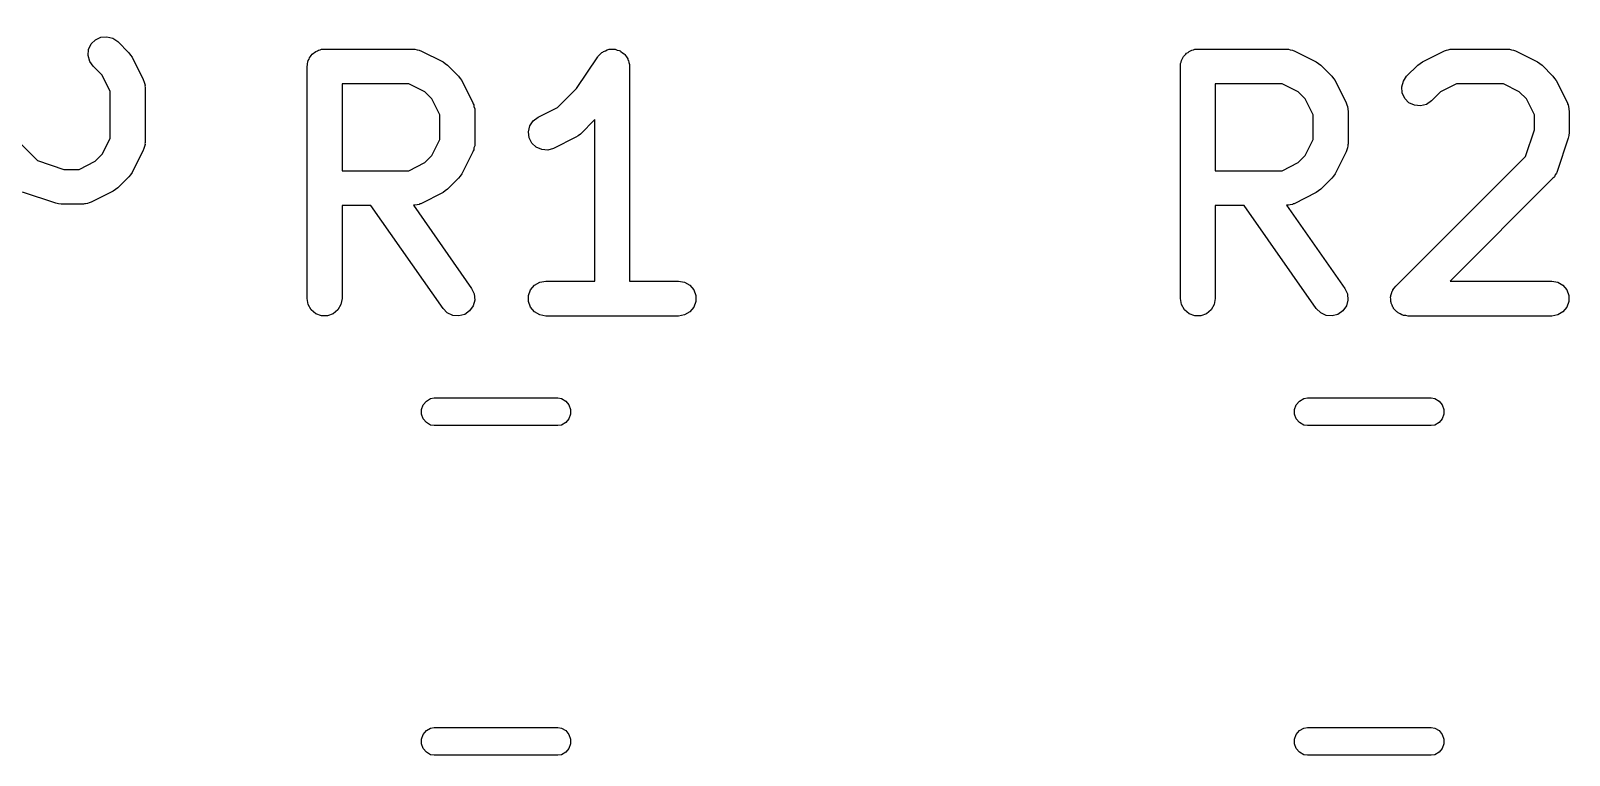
# Model space of a CAD drawing. Extents: x 92.1 to 192.1, y -135.1 to -45.9.
# Drawn here: x 104.93 to 111.55, y -120.56 to -117.44 of the extents above; entities that cross this region are included whole.
import ezdxf

# ---------------------------------------------------------------- set-up
doc = ezdxf.new("R2010")
doc.units = 0
doc.header["$MEASUREMENT"] = 0
doc.layers.add('BLACK', color=7, linetype='CONTINUOUS')

msp = doc.modelspace()

# ---------------------------------------------------------------- linework, layer by layer
at = {"layer": 'BLACK', "linetype": 'CONTINUOUS'}
for p, q in [((104.401, -117.435), (104.96, -117.994)), ((105.18, -117.516), (105.191, -117.492)), ((105.191, -117.492), (105.21, -117.474)), ((105.21, -117.474), (105.233, -117.463)), ((105.233, -117.463), (105.259, -117.461)), ((105.259, -117.461), (105.284, -117.467)), ((105.284, -117.467), (105.306, -117.482)), ((105.306, -117.482), (105.353, -117.53)), ((105.178, -117.542), (105.18, -117.516)), ((105.185, -117.567), (105.178, -117.542)), ((105.353, -117.53), (105.36, -117.54)), ((105.36, -117.54), (105.367, -117.549)), ((105.367, -117.549), (105.415, -117.645)), ((106.125, -117.563), (106.129, -117.557)), ((106.129, -117.557), (106.131, -117.551)), ((106.131, -117.551), (106.135, -117.546)), ((106.135, -117.546), (106.138, -117.541)), ((106.138, -117.541), (106.143, -117.536)), ((106.143, -117.536), (106.148, -117.531)), ((106.148, -117.531), (106.153, -117.528)), ((106.153, -117.528), (106.158, -117.524)), ((106.158, -117.524), (106.165, -117.522)), ((106.165, -117.522), (106.17, -117.518)), ((106.17, -117.518), (106.177, -117.517)), ((106.177, -117.517), (106.183, -117.515)), ((106.183, -117.515), (106.189, -117.515)), ((106.189, -117.515), (106.196, -117.514)), ((106.196, -117.514), (106.577, -117.514)), ((106.577, -117.514), (106.581, -117.515)), ((106.581, -117.515), (106.585, -117.514)), ((106.585, -117.514), (106.594, -117.517)), ((106.594, -117.517), (106.603, -117.518)), ((106.603, -117.518), (106.606, -117.52)), ((106.606, -117.52), (106.61, -117.522)), ((106.61, -117.522), (106.706, -117.569)), ((107.28, -117.684), (107.372, -117.547)), ((107.372, -117.547), (107.374, -117.544)), ((107.374, -117.544), (107.377, -117.541)), ((107.377, -117.541), (107.383, -117.535)), ((107.383, -117.535), (107.39, -117.528)), ((107.39, -117.528), (107.393, -117.527)), ((107.393, -117.527), (107.396, -117.524)), ((107.396, -117.524), (107.405, -117.521)), ((107.405, -117.521), (107.413, -117.517)), ((107.413, -117.517), (107.417, -117.516)), ((107.417, -117.516), (107.421, -117.515)), ((107.421, -117.515), (107.43, -117.515)), ((107.43, -117.515), (107.439, -117.514)), ((107.439, -117.514), (107.443, -117.515)), ((107.443, -117.515), (107.447, -117.515)), ((107.447, -117.515), (107.455, -117.518)), ((107.455, -117.518), (107.464, -117.52)), ((107.464, -117.52), (107.468, -117.522)), ((107.468, -117.522), (107.471, -117.524)), ((107.471, -117.524), (107.478, -117.53)), ((107.478, -117.53), (107.486, -117.535)), ((107.486, -117.535), (107.488, -117.538)), ((107.488, -117.538), (107.491, -117.541)), ((107.491, -117.541), (107.496, -117.548)), ((107.496, -117.548), (107.501, -117.556)), ((107.501, -117.556), (107.502, -117.56)), ((109.885, -117.563), (109.888, -117.557)), ((109.888, -117.557), (109.89, -117.551)), ((109.89, -117.551), (109.894, -117.546)), ((109.894, -117.546), (109.898, -117.541)), ((109.898, -117.541), (109.903, -117.536)), ((109.903, -117.536), (109.907, -117.531)), ((109.907, -117.531), (109.913, -117.528)), ((109.913, -117.528), (109.918, -117.524)), ((109.918, -117.524), (109.924, -117.522)), ((109.924, -117.522), (109.929, -117.518)), ((109.929, -117.518), (109.936, -117.517)), ((109.936, -117.517), (109.942, -117.515)), ((109.942, -117.515), (109.949, -117.515)), ((109.949, -117.515), (109.955, -117.514)), ((109.955, -117.514), (110.336, -117.514)), ((110.336, -117.514), (110.34, -117.515)), ((110.34, -117.515), (110.345, -117.514)), ((110.345, -117.514), (110.353, -117.517)), ((110.353, -117.517), (110.362, -117.518)), ((110.362, -117.518), (110.365, -117.52)), ((110.365, -117.52), (110.37, -117.522)), ((110.37, -117.522), (110.465, -117.569)), ((110.922, -117.569), (111.017, -117.522)), ((111.017, -117.522), (111.021, -117.52)), ((111.021, -117.52), (111.025, -117.518)), ((111.025, -117.518), (111.033, -117.517)), ((111.033, -117.517), (111.042, -117.514)), ((111.042, -117.514), (111.046, -117.515)), ((111.046, -117.515), (111.05, -117.514)), ((111.05, -117.514), (111.288, -117.514)), ((111.288, -117.514), (111.293, -117.515)), ((111.293, -117.515), (111.297, -117.514)), ((111.297, -117.514), (111.305, -117.517)), ((111.305, -117.517), (111.314, -117.518)), ((111.314, -117.518), (111.318, -117.52)), ((111.318, -117.52), (111.322, -117.522)), ((111.322, -117.522), (111.417, -117.569)), ((105.2, -117.588), (105.185, -117.567)), ((105.239, -117.627), (105.2, -117.588)), ((106.121, -117.589), (106.122, -117.582)), ((106.121, -118.589), (106.121, -117.589)), ((106.122, -117.576), (106.124, -117.57)), ((106.122, -117.582), (106.122, -117.576)), ((106.124, -117.57), (106.125, -117.563)), ((106.706, -117.569), (106.715, -117.576)), ((106.715, -117.576), (106.725, -117.583)), ((106.725, -117.583), (106.773, -117.631)), ((107.502, -117.56), (107.504, -117.563)), ((107.504, -117.563), (107.506, -117.572)), ((107.506, -117.572), (107.509, -117.581)), ((107.509, -117.581), (107.508, -117.585)), ((107.508, -117.585), (107.509, -117.589)), ((107.509, -117.589), (107.509, -118.514)), ((109.88, -117.589), (109.881, -117.582)), ((109.88, -118.589), (109.88, -117.589)), ((109.881, -117.576), (109.883, -117.57)), ((109.881, -117.582), (109.881, -117.576)), ((109.883, -117.57), (109.885, -117.563)), ((110.465, -117.569), (110.475, -117.576)), ((110.475, -117.576), (110.484, -117.583)), ((110.484, -117.583), (110.532, -117.631)), ((110.854, -117.631), (110.902, -117.583)), ((110.902, -117.583), (110.912, -117.576)), ((110.912, -117.576), (110.922, -117.569)), ((111.417, -117.569), (111.427, -117.576)), ((111.427, -117.576), (111.437, -117.583)), ((111.437, -117.583), (111.484, -117.631)), ((105.273, -117.696), (105.239, -117.627)), ((105.415, -117.645), (105.416, -117.649)), ((105.416, -117.649), (105.418, -117.652)), ((105.418, -117.652), (105.42, -117.661)), ((105.42, -117.661), (105.423, -117.67)), ((105.423, -117.67), (105.422, -117.674)), ((105.422, -117.674), (105.423, -117.678)), ((105.423, -117.678), (105.423, -117.916)), ((106.271, -117.664), (106.271, -118.038)), ((106.559, -117.664), (106.271, -117.664)), ((106.628, -117.698), (106.559, -117.664)), ((106.773, -117.631), (106.78, -117.641)), ((106.78, -117.641), (106.787, -117.65)), ((106.787, -117.65), (106.834, -117.746)), ((107.199, -117.765), (107.28, -117.684)), ((110.03, -117.664), (110.03, -118.038)), ((110.318, -117.664), (110.03, -117.664)), ((110.387, -117.698), (110.318, -117.664)), ((110.532, -117.631), (110.539, -117.641)), ((110.539, -117.641), (110.546, -117.65)), ((110.546, -117.65), (110.594, -117.746)), ((110.833, -117.677), (110.84, -117.652)), ((110.835, -117.703), (110.833, -117.677)), ((110.84, -117.652), (110.854, -117.631)), ((111.068, -117.664), (111, -117.698)), ((111.271, -117.664), (111.068, -117.664)), ((111.339, -117.698), (111.271, -117.664)), ((111.484, -117.631), (111.491, -117.641)), ((111.491, -117.641), (111.498, -117.65)), ((111.498, -117.65), (111.546, -117.746)), ((105.273, -117.899), (105.273, -117.696)), ((106.658, -117.728), (106.628, -117.698)), ((106.692, -117.797), (106.658, -117.728)), ((106.834, -117.746), (106.836, -117.75)), ((106.836, -117.75), (106.838, -117.754)), ((106.838, -117.754), (106.839, -117.762)), ((110.417, -117.728), (110.387, -117.698)), ((110.452, -117.797), (110.417, -117.728)), ((110.594, -117.746), (110.595, -117.75)), ((110.595, -117.75), (110.597, -117.754)), ((110.597, -117.754), (110.599, -117.762)), ((110.846, -117.727), (110.835, -117.703)), ((110.864, -117.745), (110.846, -117.727)), ((110.888, -117.756), (110.864, -117.745)), ((110.914, -117.759), (110.888, -117.756)), ((110.939, -117.752), (110.914, -117.759)), ((110.961, -117.737), (110.939, -117.752)), ((111, -117.698), (110.961, -117.737)), ((111.37, -117.728), (111.339, -117.698)), ((111.404, -117.797), (111.37, -117.728)), ((111.546, -117.746), (111.547, -117.75)), ((111.547, -117.75), (111.549, -117.754)), ((111.549, -117.754), (111.551, -117.762)), ((106.692, -117.904), (106.692, -117.797)), ((106.839, -117.762), (106.842, -117.771)), ((106.842, -117.771), (106.842, -117.775)), ((106.842, -117.775), (106.842, -117.779)), ((106.842, -117.779), (106.842, -117.922)), ((107.079, -117.845), (107.094, -117.823)), ((107.094, -117.823), (107.115, -117.807)), ((107.115, -117.807), (107.199, -117.765)), ((107.359, -117.817), (107.297, -117.88)), ((107.359, -118.514), (107.359, -117.817)), ((110.452, -117.904), (110.452, -117.797)), ((110.599, -117.762), (110.601, -117.771)), ((110.601, -117.771), (110.601, -117.775)), ((110.601, -117.775), (110.602, -117.779)), ((110.602, -117.779), (110.602, -117.922)), ((111.404, -117.862), (111.404, -117.797)), ((111.551, -117.762), (111.553, -117.771)), ((111.553, -117.771), (111.553, -117.775)), ((111.553, -117.775), (111.554, -117.779)), ((111.554, -117.779), (111.554, -117.874)), ((107.073, -117.87), (107.079, -117.845)), ((107.076, -117.896), (107.073, -117.87)), ((107.287, -117.887), (107.277, -117.894)), ((107.297, -117.88), (107.287, -117.887)), ((111.366, -117.977), (111.404, -117.862)), ((111.552, -117.886), (111.55, -117.898)), ((111.554, -117.874), (111.552, -117.886)), ((105.239, -117.967), (105.273, -117.899)), ((105.415, -117.95), (105.367, -118.045)), ((105.416, -117.946), (105.415, -117.95)), ((105.418, -117.942), (105.416, -117.946)), ((105.42, -117.933), (105.418, -117.942)), ((105.423, -117.925), (105.42, -117.933)), ((105.423, -117.916), (105.422, -117.921)), ((105.422, -117.921), (105.423, -117.925)), ((106.658, -117.973), (106.692, -117.904)), ((106.836, -117.952), (106.834, -117.956)), ((106.838, -117.948), (106.836, -117.952)), ((106.839, -117.939), (106.838, -117.948)), ((106.842, -117.931), (106.839, -117.939)), ((106.842, -117.922), (106.842, -117.926)), ((106.842, -117.926), (106.842, -117.931)), ((107.088, -117.919), (107.076, -117.896)), ((107.107, -117.937), (107.088, -117.919)), ((107.131, -117.947), (107.107, -117.937)), ((107.157, -117.949), (107.131, -117.947)), ((107.182, -117.942), (107.157, -117.949)), ((107.277, -117.894), (107.182, -117.942)), ((110.417, -117.973), (110.452, -117.904)), ((110.595, -117.952), (110.594, -117.956)), ((110.597, -117.948), (110.595, -117.952)), ((110.599, -117.939), (110.597, -117.948)), ((110.601, -117.931), (110.599, -117.939)), ((110.602, -117.922), (110.601, -117.926)), ((110.601, -117.926), (110.601, -117.931)), ((111.55, -117.898), (111.502, -118.041)), ((104.96, -117.994), (105.074, -118.032)), ((105.14, -118.032), (105.208, -117.997)), ((105.208, -117.997), (105.239, -117.967)), ((106.559, -118.038), (106.628, -118.003)), ((106.628, -118.003), (106.658, -117.973)), ((106.834, -117.956), (106.787, -118.051)), ((110.318, -118.038), (110.387, -118.003)), ((110.387, -118.003), (110.417, -117.973)), ((110.594, -117.956), (110.546, -118.051)), ((110.807, -118.536), (111.366, -117.977)), ((105.074, -118.032), (105.14, -118.032)), ((105.353, -118.065), (105.306, -118.112)), ((105.36, -118.055), (105.353, -118.065)), ((105.367, -118.045), (105.36, -118.055)), ((106.271, -118.038), (106.559, -118.038)), ((106.773, -118.07), (106.725, -118.118)), ((106.78, -118.061), (106.773, -118.07)), ((106.787, -118.051), (106.78, -118.061)), ((110.03, -118.038), (110.318, -118.038)), ((110.532, -118.07), (110.484, -118.118)), ((110.539, -118.061), (110.532, -118.07)), ((110.546, -118.051), (110.539, -118.061)), ((111.484, -118.07), (111.041, -118.514)), ((111.487, -118.067), (111.484, -118.07)), ((111.49, -118.064), (111.487, -118.067)), ((111.494, -118.056), (111.49, -118.064)), ((111.499, -118.049), (111.494, -118.056)), ((111.5, -118.045), (111.499, -118.049)), ((111.502, -118.041), (111.5, -118.045)), ((105.039, -118.178), (104.896, -118.13)), ((105.286, -118.126), (105.191, -118.174)), ((105.296, -118.119), (105.286, -118.126)), ((105.306, -118.112), (105.296, -118.119)), ((106.706, -118.132), (106.61, -118.18)), ((106.715, -118.125), (106.706, -118.132)), ((106.725, -118.118), (106.715, -118.125)), ((110.465, -118.132), (110.37, -118.18)), ((110.474, -118.125), (110.465, -118.132)), ((110.484, -118.118), (110.474, -118.125)), ((105.05, -118.18), (105.039, -118.178)), ((105.062, -118.182), (105.05, -118.18)), ((105.158, -118.182), (105.062, -118.182)), ((105.162, -118.181), (105.158, -118.182)), ((105.166, -118.181), (105.162, -118.181)), ((105.175, -118.179), (105.166, -118.181)), ((105.183, -118.177), (105.175, -118.179)), ((105.187, -118.175), (105.183, -118.177)), ((105.191, -118.174), (105.187, -118.175)), ((106.395, -118.188), (106.271, -118.188)), ((106.271, -118.188), (106.271, -118.589)), ((106.706, -118.632), (106.395, -118.188)), ((106.581, -118.187), (106.578, -118.187)), ((106.578, -118.187), (106.829, -118.546)), ((106.585, -118.187), (106.581, -118.187)), ((106.594, -118.185), (106.585, -118.187)), ((106.603, -118.183), (106.594, -118.185)), ((106.606, -118.181), (106.603, -118.183)), ((106.61, -118.18), (106.606, -118.181)), ((110.154, -118.188), (110.03, -118.188)), ((110.03, -118.188), (110.03, -118.589)), ((110.465, -118.632), (110.154, -118.188)), ((110.34, -118.187), (110.337, -118.187)), ((110.337, -118.187), (110.588, -118.546)), ((110.345, -118.187), (110.34, -118.187)), ((110.353, -118.185), (110.345, -118.187)), ((110.362, -118.183), (110.353, -118.185)), ((110.365, -118.181), (110.362, -118.183)), ((110.37, -118.18), (110.365, -118.181)), ((106.829, -118.546), (106.84, -118.569)), ((107.074, -118.576), (107.083, -118.551)), ((107.083, -118.551), (107.1, -118.531)), ((107.1, -118.531), (107.123, -118.518)), ((107.123, -118.518), (107.148, -118.514)), ((107.148, -118.514), (107.359, -118.514)), ((107.509, -118.514), (107.72, -118.514)), ((107.72, -118.514), (107.745, -118.518)), ((107.745, -118.518), (107.768, -118.531)), ((107.768, -118.531), (107.785, -118.551)), ((107.785, -118.551), (107.794, -118.576)), ((110.588, -118.546), (110.599, -118.569)), ((110.794, -118.554), (110.795, -118.551)), ((110.795, -118.551), (110.801, -118.544)), ((110.801, -118.544), (110.807, -118.536)), ((111.041, -118.514), (111.479, -118.514)), ((111.479, -118.514), (111.505, -118.518)), ((111.505, -118.518), (111.527, -118.531)), ((111.527, -118.531), (111.544, -118.551)), ((111.544, -118.551), (111.553, -118.576)), ((106.125, -118.614), (106.121, -118.589)), ((106.138, -118.637), (106.125, -118.614)), ((106.266, -118.614), (106.253, -118.637)), ((106.271, -118.589), (106.266, -118.614)), ((106.842, -118.595), (106.835, -118.62)), ((106.84, -118.569), (106.842, -118.595)), ((107.074, -118.602), (107.074, -118.576)), ((107.083, -118.626), (107.074, -118.602)), ((107.794, -118.602), (107.785, -118.626)), ((107.794, -118.576), (107.794, -118.602)), ((109.885, -118.614), (109.88, -118.589)), ((109.898, -118.637), (109.885, -118.614)), ((110.026, -118.614), (110.013, -118.637)), ((110.03, -118.589), (110.026, -118.614)), ((110.601, -118.595), (110.595, -118.62)), ((110.599, -118.569), (110.601, -118.595)), ((110.785, -118.582), (110.786, -118.579)), ((110.786, -118.592), (110.785, -118.582)), ((110.786, -118.576), (110.789, -118.567)), ((110.786, -118.579), (110.786, -118.576)), ((110.786, -118.602), (110.786, -118.592)), ((110.787, -118.605), (110.786, -118.602)), ((110.787, -118.608), (110.787, -118.605)), ((110.792, -118.617), (110.787, -118.608)), ((110.789, -118.567), (110.792, -118.557)), ((110.792, -118.557), (110.794, -118.554)), ((110.795, -118.626), (110.792, -118.617)), ((111.553, -118.602), (111.544, -118.626)), ((111.553, -118.576), (111.553, -118.602)), ((106.158, -118.654), (106.138, -118.637)), ((106.183, -118.663), (106.158, -118.654)), ((106.209, -118.663), (106.183, -118.663)), ((106.233, -118.654), (106.209, -118.663)), ((106.253, -118.637), (106.233, -118.654)), ((106.724, -118.65), (106.706, -118.632)), ((106.748, -118.661), (106.724, -118.65)), ((106.774, -118.663), (106.748, -118.661)), ((106.799, -118.657), (106.774, -118.663)), ((106.82, -118.642), (106.799, -118.657)), ((106.835, -118.62), (106.82, -118.642)), ((107.1, -118.646), (107.083, -118.626)), ((107.123, -118.659), (107.1, -118.646)), ((107.148, -118.664), (107.123, -118.659)), ((107.72, -118.664), (107.148, -118.664)), ((107.745, -118.659), (107.72, -118.664)), ((107.768, -118.646), (107.745, -118.659)), ((107.785, -118.626), (107.768, -118.646)), ((109.918, -118.654), (109.898, -118.637)), ((109.942, -118.663), (109.918, -118.654)), ((109.968, -118.663), (109.942, -118.663)), ((109.993, -118.654), (109.968, -118.663)), ((110.013, -118.637), (109.993, -118.654)), ((110.484, -118.65), (110.465, -118.632)), ((110.507, -118.661), (110.484, -118.65)), ((110.533, -118.663), (110.507, -118.661)), ((110.558, -118.657), (110.533, -118.663)), ((110.58, -118.642), (110.558, -118.657)), ((110.595, -118.62), (110.58, -118.642)), ((110.797, -118.629), (110.795, -118.626)), ((110.798, -118.632), (110.797, -118.629)), ((110.805, -118.639), (110.798, -118.632)), ((110.812, -118.646), (110.805, -118.639)), ((110.815, -118.648), (110.812, -118.646)), ((110.817, -118.65), (110.815, -118.648)), ((110.826, -118.654), (110.817, -118.65)), ((110.834, -118.659), (110.826, -118.654)), ((110.837, -118.66), (110.834, -118.659)), ((110.84, -118.661), (110.837, -118.66)), ((110.85, -118.662), (110.84, -118.661)), ((110.86, -118.664), (110.85, -118.662)), ((111.479, -118.664), (110.86, -118.664)), ((111.505, -118.659), (111.479, -118.664)), ((111.527, -118.646), (111.505, -118.659)), ((111.544, -118.626), (111.527, -118.646)), ((106.613, -119.066), (106.62, -119.046)), ((106.613, -119.087), (106.613, -119.066)), ((106.62, -119.046), (106.634, -119.03)), ((106.634, -119.03), (106.652, -119.019)), ((106.652, -119.019), (106.668, -119.016)), ((106.668, -119.016), (107.2, -119.016)), ((107.2, -119.016), (107.216, -119.019)), ((107.216, -119.019), (107.234, -119.03)), ((107.234, -119.03), (107.248, -119.046)), ((107.248, -119.046), (107.255, -119.066)), ((107.255, -119.066), (107.255, -119.087)), ((110.372, -119.066), (110.379, -119.046)), ((110.372, -119.087), (110.372, -119.066)), ((110.379, -119.046), (110.393, -119.03)), ((110.393, -119.03), (110.411, -119.019)), ((110.411, -119.019), (110.427, -119.016)), ((110.427, -119.016), (110.96, -119.016)), ((110.96, -119.016), (110.975, -119.019)), ((110.975, -119.019), (110.994, -119.03)), ((110.994, -119.03), (111.007, -119.046)), ((111.007, -119.046), (111.014, -119.066)), ((111.014, -119.066), (111.014, -119.087)), ((106.62, -119.107), (106.613, -119.087)), ((106.634, -119.123), (106.62, -119.107)), ((106.652, -119.134), (106.634, -119.123)), ((106.668, -119.136), (106.652, -119.134)), ((107.2, -119.136), (106.668, -119.136)), ((107.216, -119.134), (107.2, -119.136)), ((107.234, -119.123), (107.216, -119.134)), ((107.248, -119.107), (107.234, -119.123)), ((107.255, -119.087), (107.248, -119.107)), ((110.379, -119.107), (110.372, -119.087)), ((110.393, -119.123), (110.379, -119.107)), ((110.411, -119.134), (110.393, -119.123)), ((110.427, -119.136), (110.411, -119.134)), ((110.96, -119.136), (110.427, -119.136)), ((110.975, -119.134), (110.96, -119.136)), ((110.994, -119.123), (110.975, -119.134)), ((111.007, -119.107), (110.994, -119.123)), ((111.014, -119.087), (111.007, -119.107)), ((106.613, -120.486), (106.62, -120.466)), ((106.62, -120.466), (106.634, -120.45)), ((106.634, -120.45), (106.652, -120.439)), ((106.652, -120.439), (106.668, -120.436)), ((106.668, -120.436), (107.2, -120.436)), ((107.2, -120.436), (107.216, -120.439)), ((107.216, -120.439), (107.234, -120.45)), ((107.234, -120.45), (107.248, -120.466)), ((107.248, -120.466), (107.255, -120.486)), ((110.372, -120.486), (110.379, -120.466)), ((110.379, -120.466), (110.393, -120.45)), ((110.393, -120.45), (110.411, -120.439)), ((110.411, -120.439), (110.427, -120.436)), ((110.427, -120.436), (110.96, -120.436)), ((110.96, -120.436), (110.975, -120.439)), ((110.975, -120.439), (110.994, -120.45)), ((110.994, -120.45), (111.007, -120.466)), ((111.007, -120.466), (111.014, -120.486)), ((106.613, -120.507), (106.613, -120.486)), ((106.62, -120.527), (106.613, -120.507)), ((106.634, -120.543), (106.62, -120.527)), ((107.248, -120.527), (107.234, -120.543)), ((107.255, -120.507), (107.248, -120.527)), ((107.255, -120.486), (107.255, -120.507)), ((110.372, -120.507), (110.372, -120.486)), ((110.379, -120.527), (110.372, -120.507)), ((110.393, -120.543), (110.379, -120.527)), ((111.007, -120.527), (110.994, -120.543)), ((111.014, -120.507), (111.007, -120.527)), ((111.014, -120.486), (111.014, -120.507)), ((106.652, -120.554), (106.634, -120.543)), ((106.668, -120.556), (106.652, -120.554)), ((107.2, -120.556), (106.668, -120.556)), ((107.216, -120.554), (107.2, -120.556)), ((107.234, -120.543), (107.216, -120.554)), ((110.411, -120.554), (110.393, -120.543)), ((110.427, -120.556), (110.411, -120.554)), ((110.96, -120.556), (110.427, -120.556)), ((110.975, -120.554), (110.96, -120.556)), ((110.994, -120.543), (110.975, -120.554))]:
    msp.add_line(p, q, dxfattribs=at)

doc.saveas('drawing.dxf')
